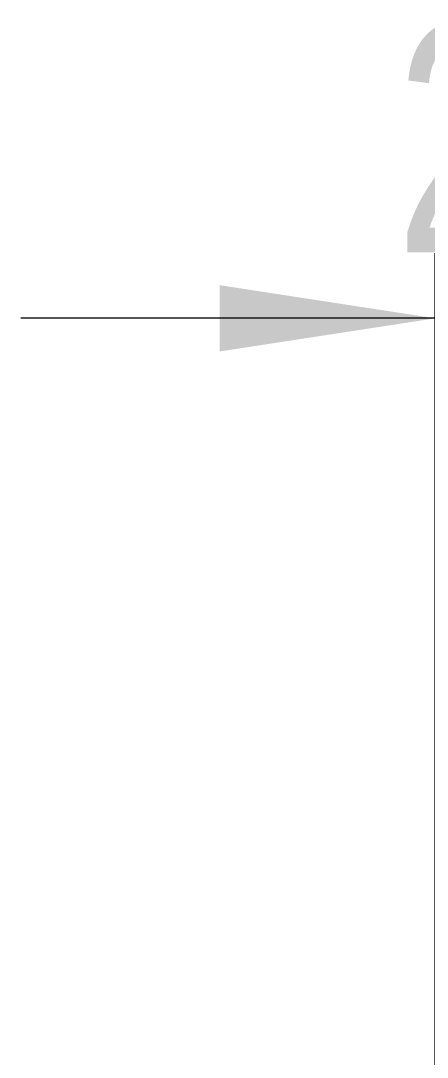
# Model space of a CAD drawing. Header units: millimetres. Extents: x 15 to 205, y 5 to 292.
# Drawn here: x 136.01 to 142.24, y 243.41 to 259.31 of the extents above; entities that cross this region are included whole.
import ezdxf

# ---------------------------------------------------------------- set-up
doc = ezdxf.new("R2010")
doc.units = ezdxf.units.MM
doc.styles.add('SLDTEXTSTYLE0', font='TXT', dxfattribs={"width": 0.75})
doc.dimstyles.new('SLDDIMSTYLE1', dxfattribs={"dimtxt": 3.5, "dimasz": 3.302, "dimexe": 0, "dimexo": 0.0625, "dimgap": 0.875, "dimtad": 1, "dimlfac": 2, "dimrnd": 1e-09, "dimzin": 12, "dimdsep": 46, "dimtxsty": 'SLDTEXTSTYLE0', "dimsah": 1, "dimcen": 0.09, "dimadec": 0, "dimazin": 3, "dimtfac": 1, "dimtmove": 0, "dimatfit": 0, "dimfxl": 0, "dimfrac": 2, "dimtolj": 1, "dimtzin": 12, "dimarcsym": 0})

# ---------------------------------------------------------------- blocks, each defined once
blk = doc.blocks.new('_D_2')
at = {"color": 7, "linetype": 'Continuous', "lineweight": 18}
for p, q in [((142.363, 233.925), (142.363, 255.743)), ((153.538, 251.425), (153.538, 255.743)), ((142.363, 254.743), (136.013, 254.743)), ((153.538, 254.743), (142.363, 254.743)), ((153.538, 254.743), (159.888, 254.743))]:
    blk.add_line(p, q, dxfattribs=at)
for points in [[(142.363, 254.743), (139.061, 255.251), (139.061, 254.235)], [(153.538, 254.743), (156.84, 254.235), (156.84, 255.251)]]:
    blk.add_solid(points, dxfattribs=at)
at = {"color": 7, "linetype": 'Continuous', "lineweight": 18, "insert": (141.761, 259.255), "char_height": 3.5, "attachment_point": 1, "style": 'SLDTEXTSTYLE0'}
blk.add_mtext('22,35', dxfattribs=at)

msp = doc.modelspace()

# ---------------------------------------------------------------- dimensions: what is measured, and where the dimension line sits
at = {"color": 7, "linetype": 'Continuous', "lineweight": 18}
dim = msp.add_linear_dim(base=(142.3628, 254.7434), p1=(153.5378, 250.4246), p2=(142.3628, 232.9246), dimstyle='SLDDIMSTYLE1', dxfattribs=at)
dim.commit()
dim.dimension.update_dxf_attribs({"geometry": '_D_2', "text_midpoint": (147.58, 254.7434), "dimtype": 160})

doc.saveas('drawing.dxf')
